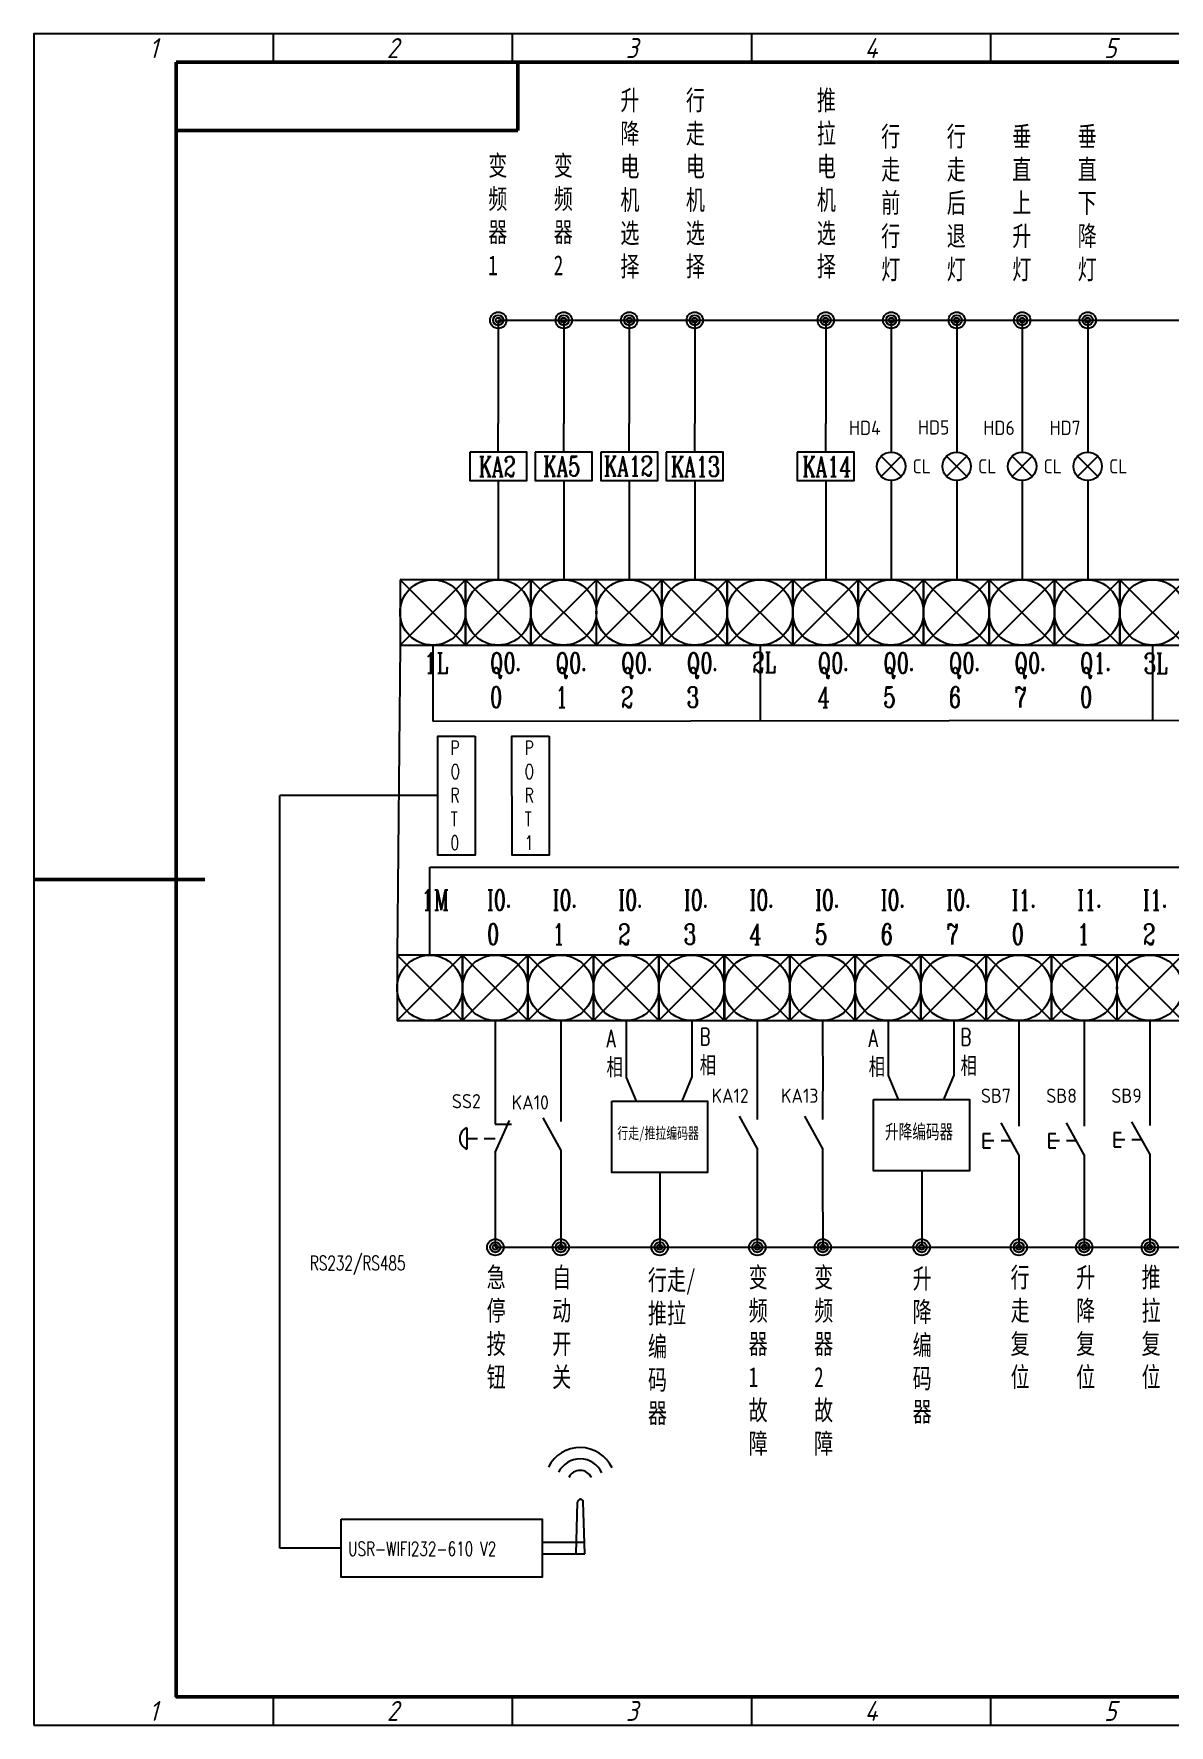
# Model space of a CAD drawing. Header units: millimetres. Extents: x -405 to 4399, y -1432 to 2273.
# Drawn here: x 517 to 716.3, y 439.5 to 736.5 of the extents above; entities that cross this region are included whole.
import ezdxf
from ezdxf.enums import TextEntityAlignment as Align

# ---------------------------------------------------------------- set-up
doc = ezdxf.new("R2010")
doc.units = ezdxf.units.MM
doc.layers.get('0').update_dxf_attribs({"lineweight": 25})
for name, color, linetype in [('MISC', 2, 'Continuous'), ('SYMS', 7, 'Continuous'), ('YEL_14_THHN', 2, 'Continuous')]:
    doc.layers.add(name, color=color, linetype=linetype)
for name, color, linetype, lineweight in [('剖面线、重合断面轮廓线、表示平面的对角线、范围线及分界线、断裂处边界线', 4, 'Continuous', 25), ('剖面线、重合断面轮廓线、表示平面的对角线、范围线及分界线、断裂处边界线 @ 1', 4, 'Continuous', 25), ('文字', 254, 'Continuous', 25), ('表格图、流程图中主要表示线', 53, 'Continuous', 50), ('辅助线、网格线、投射线', 215, 'Continuous', 25)]:
    doc.layers.add(name, color=color, linetype=linetype, lineweight=lineweight)
doc.styles.add('GBeitc-35', font='gbeitc.shx', dxfattribs={"height": 3.5, "bigfont": 'gbcbig.shx'})
doc.styles.add('WD_IEC', font='ISOCP2.shx', dxfattribs={"width": 0.9, "height": 4, "bigfont": 'gbcbig.shx'})
doc.styles.add('字母', font='complex.shx', dxfattribs={"width": 0.7})
doc.styles.add('工程字', font='', dxfattribs={"width": 0.7})
doc.styles.get('工程字').set_extended_font_data('FangSong_GB2312')

# ---------------------------------------------------------------- blocks, each defined once
blk = doc.blocks.new('A3横向')
at = {"layer": '表格图、流程图中主要表示线'}
for p, q in [((85, 280), (85, 292)), ((25, 280), (85, 280)), ((30, 148.5), (0, 148.5))]:
    blk.add_line(p, q, dxfattribs=at)
blk.add_lwpolyline([(25, 292), (415, 292), (415, 5), (25, 5)], close=True, dxfattribs=at)
at = {"layer": '辅助线、网格线、投射线'}
for p, q in [((42, 297), (42, 292)), ((84, 297), (84, 292)), ((126, 297), (126, 292)), ((168, 297), (168, 292)), ((42, 5), (42, 0)), ((84, 5), (84, 0)), ((126, 5), (126, 0)), ((168, 5), (168, 0))]:
    blk.add_line(p, q, dxfattribs=at)
blk.add_lwpolyline([(0, 0), (420, 0), (420, 297), (0, 297)], close=True, dxfattribs=at)
at = {"layer": '文字', "char_height": 3.5, "attachment_point": 5, "style": 'GBeitc-35'}
for s, insert in [('1', (21, 294.5)), ('2', (63, 294.5)), ('3', (105, 294.5)), ('4', (147, 294.5)), ('5', (189, 294.5)), ('1', (21, 2.5)), ('2', (63, 2.5)), ('3', (105, 2.5)), ('4', (147, 2.5)), ('5', (189, 2.5))]:
    blk.add_mtext_dynamic_manual_height_columns(s, width=42, gutter_width=17.5, heights=[0], dxfattribs=dict(at, insert=insert))
at = {"layer": '文字', "style": 'GBeitc-35'}
blk.add_attdef('产品图号', text='', height=3.5, rotation=180, dxfattribs=at).set_placement((55, 286), align=Align.MIDDLE_CENTER)
blk = doc.blocks.new('WDDOT')
for radius in [0.72, 0.449, 0.223]:
    blk.add_circle((0, 0), radius)
blk = doc.blocks.new('*U126')
at = {"layer": '剖面线、重合断面轮廓线、表示平面的对角线、范围线及分界线、断裂处边界线'}
for p, q in [((-5.7456, 5.7456), (5.7456, -5.7456)), ((5.7456, 5.7456), (-5.7456, -5.7456))]:
    blk.add_line(p, q, dxfattribs=at)
blk.add_lwpolyline([(-5.7456, 5.7456), (-5.7456, -5.7456), (5.7456, -5.7456), (5.7456, 5.7456)], close=True, dxfattribs=at)
blk.add_circle((0, 0), 5.7456, dxfattribs=at)
blk = doc.blocks.new('*U127')
at = {"layer": '剖面线、重合断面轮廓线、表示平面的对角线、范围线及分界线、断裂处边界线', "color": 0, "linetype": 'ByBlock', "lineweight": -2, "transparency": 16777216}
for p in [(0, 0), (11.49, 0), (22.98, 0), (34.47, 0), (45.96, 0), (57.46, 0), (68.95, 0), (80.44, 0), (91.93, 0), (103.42, 0), (114.91, 0), (126.4, 0), (137.89, 0), (149.39, 0), (160.88, 0), (172.37, 0), (183.86, 0), (195.35, 0), (206.84, 0), (218.33, 0), (229.82, 0), (241.32, 0), (252.81, 0), (264.3, 0), (275.79, 0), (287.28, 0), (298.77, 0), (310.26, 0)]:
    blk.add_blockref('*U126', p, dxfattribs=at)
blk = doc.blocks.new('*U128')
at = {"layer": '剖面线、重合断面轮廓线、表示平面的对角线、范围线及分界线、断裂处边界线'}
for p, q in [((-5.7456, 5.7456), (5.7456, -5.7456)), ((5.7456, 5.7456), (-5.7456, -5.7456))]:
    blk.add_line(p, q, dxfattribs=at)
blk.add_lwpolyline([(-5.7456, 5.7456), (-5.7456, -5.7456), (5.7456, -5.7456), (5.7456, 5.7456)], close=True, dxfattribs=at)
blk.add_circle((0, 0), 5.7456, dxfattribs=at)
blk = doc.blocks.new('*U129')
at = {"layer": '剖面线、重合断面轮廓线、表示平面的对角线、范围线及分界线、断裂处边界线', "color": 0, "linetype": 'ByBlock', "lineweight": -2, "transparency": 16777216}
for p in [(0, 0), (11.49, 0), (22.98, 0), (34.47, 0), (45.96, 0), (57.46, 0), (68.95, 0), (80.44, 0), (91.93, 0), (103.42, 0), (114.91, 0), (126.4, 0), (137.89, 0), (149.39, 0), (160.88, 0), (172.37, 0), (183.86, 0), (195.35, 0), (206.84, 0), (218.33, 0), (229.82, 0), (241.32, 0), (252.81, 0)]:
    blk.add_blockref('*U128', p, dxfattribs=at)
blk = doc.blocks.new('VPB11')
for p, q in [((0, 7.5), (0, 2.5)), ((0, -2.5), (-3.12, 3.12)), ((-6.25, 1.25), (-6.25, -1.25)), ((-6.25, 1.25), (-5, 1.25)), ((-6.25, 0), (-4.38, 0)), ((-3.12, 0), (-1.39, 0)), ((-6.25, -1.25), (-5, -1.25)), ((0, -2.5), (0, -7.5))]:
    blk.add_line(p, q)
at = {"style": 'WD_IEC'}
for tag, p in [('INST', (-8, 10.25)), ('LOC', (-8, 6.75)), ('TAG1', (-1.08, 6.28)), ('DESC1', (-8, -10.35)), ('DESC2', (-8, -13.85)), ('DESC3', (-8, -17.35))]:
    blk.add_attdef(tag, text='', height=2.5, dxfattribs=at).set_placement(p, align=Align.RIGHT)
blk.add_attdef('TERM01', text='', height=2, rotation=90, dxfattribs=at).set_placement((-1, 7.5), align=Align.RIGHT)
at = {"style": 'WD_IEC', "flags": 1}
for tag, p, height in [('X2TERM01', (0, 7.5), 0.32), ('CONTACT', (0.5, 4.5), 1), ('COMMON', (1.75, 3.25), 1), ('X1LINK', (0, 0), 0.32), ('ASSYCODE', (1, -4), 1), ('FAMILY', (1, -5.5), 1), ('X8TERM02', (0, -7.5), 0.32), ('CATDESC', (1, -7), 1)]:
    blk.add_attdef(tag, p, '', height=height, dxfattribs=at)
at = {"style": 'WD_IEC', "flags": 9}
for tag, p in [('MFG', (-8.5, -0.25)), ('CAT', (-8.5, -2.75))]:
    blk.add_attdef(tag, text='', height=1.5, dxfattribs=at).set_placement(p, align=Align.RIGHT)
at = {"style": 'WD_IEC'}
blk.add_attdef('TERM02', (-1, -7.5), '', height=2, rotation=90, dxfattribs=at)
at = {"lineweight": 15, "style": 'WD_IEC'}
blk.add_attdef('XREF', text='', height=2.5, dxfattribs=at).set_placement((-8, -6.35), align=Align.RIGHT)
blk = doc.blocks.new('VLT1C')
for p, q in [((0, 7.5), (0, 2.5)), ((-1.77, -1.77), (1.77, 1.77)), ((1.77, -1.77), (-1.77, 1.77)), ((0, -2.5), (0, -7.5))]:
    blk.add_line(p, q)
blk.add_circle((0, 0), 2.5)
at = {"style": 'WD_IEC'}
for tag, p in [('INST', (-5.5, 10.25)), ('LOC', (-5.5, 6.75)), ('TAG1', (-5.5, 3.25)), ('DESC1', (-5.5, -6.35)), ('DESC2', (-5.5, -9.85)), ('DESC3', (-5.5, -13.35))]:
    blk.add_attdef(tag, text='', height=2.5, dxfattribs=at).set_placement(p, align=Align.RIGHT)
blk.add_attdef('TERM01', text='', height=2, rotation=90, dxfattribs=at).set_placement((-1, 7.5), align=Align.RIGHT)
at = {"style": 'WD_IEC', "flags": 1}
for tag, p, height in [('X2TERM01', (0, 7.5), 0.32), ('X4LINK', (-3, 0), 0.32), ('X1LINK', (3, 0), 0.32), ('ASSYCODE', (1, -4), 1), ('FAMILY', (1, -5.5), 1), ('X8TERM02', (0, -7.5), 0.32), ('CATDESC', (1, -7), 1)]:
    blk.add_attdef(tag, p, '', height=height, dxfattribs=at)
at = {"style": 'WD_IEC', "flags": 9}
for tag, p in [('MFG', (-6, -0.25)), ('CAT', (-6, -2.75))]:
    blk.add_attdef(tag, text='', height=1.5, dxfattribs=at).set_placement(p, align=Align.RIGHT)
at = {"style": 'WD_IEC'}
blk.add_attdef('TERM02', (-1, -7.5), '', height=2, rotation=90, dxfattribs=at)
at = {"lineweight": 13, "style": 'WD_IEC'}
blk.add_attdef('COLOR', text='', height=2.5, dxfattribs=at).set_placement((3.75, 0), align=Align.MIDDLE_LEFT)
at = {"lineweight": 15, "style": 'WD_IEC'}
for tag, p in [('XREF', (-5.5, -18)), ('WDTAGALT', (-5.5, -21))]:
    blk.add_attdef(tag, text='', height=2.5, dxfattribs=at).set_placement(p, align=Align.RIGHT)
blk = doc.blocks.new('VCR1')
for p, q in [((0, 2.5), (0, 7.5)), ((0, -2.5), (0, -7.5))]:
    blk.add_line(p, q)
blk.add_lwpolyline([(-5, 2.5), (-5, -2.5), (5, -2.5), (5, 2.5)], close=True)
at = {"style": 'WD_IEC'}
for tag, p in [('INST', (-5.25, 11.5)), ('LOC', (-5.25, 8)), ('TAG1', (3.44, -1.17)), ('DESC1', (-5.25, -6.85)), ('DESC2', (-5.25, -10.35)), ('DESC3', (-5.25, -13.85))]:
    blk.add_attdef(tag, text='', height=2.5, dxfattribs=at).set_placement(p, align=Align.RIGHT)
blk.add_attdef('TERM01', text='', height=2, rotation=90, dxfattribs=at).set_placement((-1, 7.5), align=Align.RIGHT)
at = {"style": 'WD_IEC', "flags": 1}
for tag, p, height in [('X2TERM01', (0, 7.5), 0.32), ('X4LINK', (-5, 0), 0.32), ('X1LINK', (5, 0), 0.32), ('ASSYCODE', (1, -4), 1), ('FAMILY', (1, -5.5), 1), ('X8TERM02', (0, -7.5), 0.32), ('CATDESC', (1, -7), 1)]:
    blk.add_attdef(tag, p, '', height=height, dxfattribs=at)
at = {"style": 'WD_IEC', "flags": 9}
for tag, p in [('MFG', (-6, 1)), ('CAT', (-6, -1.5))]:
    blk.add_attdef(tag, text='', height=1.5, dxfattribs=at).set_placement(p, align=Align.RIGHT)
at = {"style": 'WD_IEC'}
blk.add_attdef('TERM02', (-1, -7.5), '', height=2, rotation=90, dxfattribs=at)
at = {"lineweight": 9, "style": 'WD_IEC'}
for tag, p in [('NO', (-5.5, -16.5)), ('NC', (-5.5, -20))]:
    blk.add_attdef(tag, text='', height=2.5, dxfattribs=at).set_placement(p, align=Align.TOP_RIGHT)
for tag, p in [('XREFNO', (-4, -16.5)), ('XREFNC', (-4, -20))]:
    blk.add_attdef(tag, text='', height=2.5, dxfattribs=at).set_placement(p, align=Align.TOP_LEFT)
blk = doc.blocks.new('VPB12M')
for p, q in [((0, 7.5), (0, 2.5)), ((0, -2.5), (2.5, 3.125)), ((-5, 1.875), (-5, -1.875)), ((-5, 0), (-3.125, 0)), ((-1.94444, 0), (0, 0)), ((0, 2.5), (2.8678, 2.5)), ((0, -2.5), (0, -7.5))]:
    blk.add_line(p, q)
blk.add_arc((-4.21875, 0), 2.03125, 112.6198649, 247.3801351)
at = {"style": 'WD_IEC'}
for tag, p in [('INST', (-8, 10.25)), ('LOC', (-8, 6.75)), ('TAG1', (-8, 3.25)), ('DESC1', (-8, -10.35)), ('DESC2', (-8, -13.85)), ('DESC3', (-8, -17.35))]:
    blk.add_attdef(tag, text='', height=2.5, dxfattribs=at).set_placement(p, align=Align.RIGHT)
blk.add_attdef('TERM01', text='', height=2, rotation=90, dxfattribs=at).set_placement((-1, 7.5), align=Align.RIGHT)
at = {"style": 'WD_IEC', "flags": 1}
for tag, p, height in [('X2TERM01', (0, 7.5), 0.32), ('CONTACT', (0.5, 4.5), 1), ('COMMON', (1.75, 3.25), 1), ('X1LINK', (1.5, 0), 0.32), ('ASSYCODE', (1, -4), 1), ('FAMILY', (1, -5.5), 1), ('X8TERM02', (0, -7.5), 0.32), ('CATDESC', (1, -7), 1)]:
    blk.add_attdef(tag, p, '', height=height, dxfattribs=at)
at = {"style": 'WD_IEC', "flags": 9}
for tag, p in [('MFG', (-8.5, -0.25)), ('CAT', (-8.5, -2.75))]:
    blk.add_attdef(tag, text='', height=1.5, dxfattribs=at).set_placement(p, align=Align.RIGHT)
at = {"style": 'WD_IEC'}
blk.add_attdef('TERM02', (-1, -7.5), '', height=2, rotation=90, dxfattribs=at)
at = {"lineweight": 15, "style": 'WD_IEC'}
blk.add_attdef('XREF', text='', height=2.5, dxfattribs=at).set_placement((-8, -6.35), align=Align.RIGHT)
blk = doc.blocks.new('VSW11')
for p, q in [((0, 7.5), (0, 2.5)), ((0, -2.5), (-3.125, 3.125)), ((0, -2.5), (0, -7.5))]:
    blk.add_line(p, q)
at = {"style": 'WD_IEC'}
for tag, p in [('INST', (-5.25, 7.75)), ('LOC', (-5.25, 4.25)), ('TAG1', (-5.25, 0.75)), ('DESC1', (-5.25, -12.85)), ('DESC2', (-5.25, -16.35)), ('DESC3', (-5.25, -19.85))]:
    blk.add_attdef(tag, text='', height=2.5, dxfattribs=at).set_placement(p, align=Align.RIGHT)
blk.add_attdef('TERM01', text='', height=2, rotation=90, dxfattribs=at).set_placement((-1, 7.5), align=Align.RIGHT)
at = {"style": 'WD_IEC', "flags": 1}
for tag, p, height in [('X2TERM01', (0, 7.5), 0.32), ('CONTACT', (0.5, 4.5), 1), ('COMMON', (1.75, 3.25), 1), ('X1LINK', (-0.5, 0), 0.32), ('ASSYCODE', (1, -4), 1), ('FAMILY', (1, -5.5), 1), ('X8TERM02', (0, -7.5), 0.32), ('CATDESC', (1, -7), 1)]:
    blk.add_attdef(tag, p, '', height=height, dxfattribs=at)
at = {"style": 'WD_IEC'}
blk.add_attdef('TERM02', (-1, -7.5), '', height=2, rotation=90, dxfattribs=at)
at = {"style": 'WD_IEC', "flags": 9}
for tag, p in [('MFG', (-5.75, -2.75)), ('CAT', (-5.75, -5.25))]:
    blk.add_attdef(tag, text='', height=1.5, dxfattribs=at).set_placement(p, align=Align.RIGHT)
at = {"lineweight": 15, "style": 'WD_IEC'}
for tag, p in [('XREF', (-5.25, -8.85)), ('WDTAGALT', (-5, -23.5))]:
    blk.add_attdef(tag, text='', height=2.5, dxfattribs=at).set_placement(p, align=Align.RIGHT)

msp = doc.modelspace()

# ---------------------------------------------------------------- linework, layer by layer
at = {"layer": 'YEL_14_THHN'}
for p, q in [((598.54, 686.21), (794.04, 686.21)), ((598.54, 686.21), (598.54, 668.05)), ((610.04, 686.21), (610.04, 668.05)), ((621.54, 686.21), (621.54, 668.05)), ((633.04, 686.21), (633.04, 668.05)), ((656.04, 686.21), (656.04, 684.82)), ((656.04, 686.21), (656.04, 668.05)), ((667.54, 686.21), (667.54, 668.05)), ((679.04, 686.21), (679.04, 668.05)), ((690.54, 686.21), (690.54, 668.05)), ((702.04, 686.21), (702.04, 668.05)), ((598.54, 653.05), (598.54, 640.64)), ((610.04, 653.05), (610.04, 640.64)), ((621.54, 653.05), (621.54, 640.64)), ((633.04, 653.05), (633.04, 640.64)), ((656.04, 653.05), (656.04, 640.64)), ((667.54, 653.05), (667.54, 640.64)), ((679.04, 653.05), (679.04, 640.64)), ((690.54, 653.05), (690.54, 640.64)), ((702.04, 653.05), (702.04, 640.64)), ((587.04, 629.15), (587.04, 615.8)), ((644.58, 615.87), (644.58, 629.15)), ((713.45, 615.95), (713.45, 629.15)), ((587.04, 615.8), (839.85, 616.1)), ((586.53, 574.72), (586.53, 590.18)), ((586.53, 590.18), (885.53, 590.18)), ((598.03, 563.23), (598.03, 550.04)), ((609.53, 563.23), (609.53, 550.52)), ((621.03, 563.23), (621.03, 553.26)), ((632.53, 563.23), (632.53, 553.33)), ((643.99, 563.23), (644.03, 550.83)), ((655.48, 563.23), (655.53, 550.83)), ((667.03, 563.23), (667.03, 553.56)), ((678.53, 563.23), (678.53, 553.63)), ((689.95, 563.23), (689.95, 549.66)), ((701.44, 563.23), (701.44, 549.66)), ((712.93, 563.23), (712.93, 549.83)), ((621.03, 553.26), (622.77, 549.05)), ((632.53, 553.33), (630.75, 549.05)), ((667.03, 553.56), (668.77, 549.35)), ((678.53, 553.63), (676.75, 549.35)), ((598.03, 535.04), (598.03, 523.42)), ((609.53, 535.52), (609.53, 523.42)), ((626.89, 536.56), (626.89, 523.42)), ((643.99, 535.83), (644.03, 523.42)), ((655.48, 535.83), (655.53, 523.42)), ((672.89, 536.86), (672.89, 523.72)), ((689.95, 534.66), (689.95, 523.42)), ((701.44, 534.66), (701.44, 523.42)), ((712.93, 534.83), (712.93, 523.42)), ((598.03, 523.42), (904.2, 523.42))]:
    msp.add_line(p, q, dxfattribs=at)
at = {"layer": '剖面线、重合断面轮廓线、表示平面的对角线、范围线及分界线、断裂处边界线'}
for p, q in [((581.3, 629.15), (580.78, 574.72)), ((560.2, 470.61), (560.2, 602.74)), ((587.95, 602.74), (560.2, 602.74)), ((612.22, 469.61), (612.48, 478.69)), ((613.75, 469.61), (613.48, 478.69)), ((570.97, 470.61), (560.2, 470.61)), ((606.27, 471.61), (613.75, 471.61)), ((606.27, 469.61), (613.75, 469.61))]:
    msp.add_line(p, q, dxfattribs=at)
for points in [[(594.49, 613.18), (594.5, 592.3), (587.96, 592.3), (587.94, 613.18)], [(607.49, 613.18), (607.51, 592.3), (600.96, 592.3), (600.94, 613.18)], [(618.46, 549.05), (635.31, 549.05), (635.31, 536.56), (618.46, 536.56)], [(664.46, 549.35), (681.31, 549.35), (681.31, 536.86), (664.46, 536.86)], [(570.97, 475.7), (606.27, 475.7), (606.27, 465.52), (570.97, 465.52)]]:
    msp.add_lwpolyline(points, close=True, dxfattribs=at)
for centre, radius, start, end in [((612.91, 482.03), 6.22, 25.2534, 153.4736), ((612.91, 482.03), 4.22, 25.2534, 153.4736), ((612.91, 482.03), 2.22, 25.2534, 153.4736), ((612.98, 478.67), 0.5, 1.7506, 178.3676)]:
    msp.add_arc(centre, radius, start, end, dxfattribs=at)

# ---------------------------------------------------------------- block references
at = {"layer": 'SYMS', "xscale": 2, "yscale": 2, "zscale": 2}
for p in [(598.54, 686.21), (610.04, 686.21), (621.54, 686.21), (633.04, 686.21), (656.04, 686.21), (667.54, 686.21), (679.04, 686.21), (690.54, 686.21), (702.04, 686.21), (598.03, 523.42), (609.53, 523.42), (626.89, 523.42), (644.03, 523.42), (655.53, 523.42), (672.89, 523.42), (689.95, 523.42), (701.44, 523.42), (712.93, 523.42)]:
    msp.add_blockref('WDDOT', p, dxfattribs=at)
at = {"layer": 'SYMS'}
for name, p in [('VCR1', (598.54, 660.55)), ('VCR1', (610.04, 660.55)), ('VCR1', (621.54, 660.55)), ('VCR1', (633.04, 660.55)), ('VCR1', (656.04, 660.55)), ('VPB12M', (598.03, 542.54)), ('VSW11', (609.53, 543.02)), ('VSW11', (644.01, 543.33)), ('VSW11', (655.5, 543.33)), ('VPB11', (689.95, 542.16)), ('VPB11', (701.44, 542.16)), ('VPB11', (712.93, 542.33))]:
    msp.add_blockref(name, p, dxfattribs=at)
ref = msp.add_blockref('VLT1C', (667.54, 660.55), dxfattribs=at)
ref.add_attrib('COLOR', 'CL', dxfattribs={"layer": 'MISC', "lineweight": 13, "height": 2.5, "style": 'WD_IEC'}).set_placement((671.29, 660.55), align=Align.MIDDLE_LEFT)
ref = msp.add_blockref('VLT1C', (679.04, 660.55), dxfattribs=at)
ref.add_attrib('COLOR', 'CL', dxfattribs={"layer": 'MISC', "lineweight": 13, "height": 2.5, "style": 'WD_IEC'}).set_placement((682.79, 660.55), align=Align.MIDDLE_LEFT)
ref = msp.add_blockref('VLT1C', (690.54, 660.55), dxfattribs=at)
ref.add_attrib('COLOR', 'CL', dxfattribs={"layer": 'MISC', "lineweight": 13, "height": 2.5, "style": 'WD_IEC'}).set_placement((694.29, 660.55), align=Align.MIDDLE_LEFT)
ref = msp.add_blockref('VLT1C', (702.04, 660.55), dxfattribs=at)
ref.add_attrib('COLOR', 'CL', dxfattribs={"layer": 'MISC', "lineweight": 13, "height": 2.5, "style": 'WD_IEC'}).set_placement((705.79, 660.55), align=Align.MIDDLE_LEFT)
at = {"layer": '剖面线、重合断面轮廓线、表示平面的对角线、范围线及分界线、断裂处边界线'}
for name, p in [('A3横向', (517, 439.5)), ('*U129', (587.04, 634.9)), ('*U127', (586.53, 568.98))]:
    msp.add_blockref(name, p, dxfattribs=at)

# ---------------------------------------------------------------- texts
at = {"color": 61, "true_color": 0xdbf566, "style": 'WD_IEC'}
for tag, p in [('HD4', (665.69, 666.06)), ('HD5', (677.75, 666.14)), ('HD6', (689.23, 666.06)), ('HD7', (700.79, 666.06)), ('SS2', (595.48, 547.82)), ('KA10', (607.43, 547.6)), ('KA12', (642.52, 548.78)), ('KA13', (654.76, 548.78)), ('SB7', (688.55, 548.78)), ('SB8', (700.15, 548.78)), ('SB9', (711.53, 548.78))]:
    msp.add_attdef(tag, text='F', height=2.5, dxfattribs=at).set_placement(p, align=Align.RIGHT)
at = {"layer": '剖面线、重合断面轮廓线、表示平面的对角线、范围线及分界线、断裂处边界线', "attachment_point": 1, "style": '字母'}
for s, width, gutter_width, heights, insert, char_height in [('KA12', 9.1446, 17.5, [0], (617.07, 662.36), 3.5), ('KA2', 9.1446, 17.5, [0], (595.08, 662.28), 3.5), ('KA5', 9.1446, 17.5, [0], (606.42, 662.31), 3.5), ('KA13', 9.1446, 17.5, [0], (628.84, 662.27), 3.5), ('KA14', 9.1446, 17.5, [0], (651.91, 662.27), 3.5), ('P\\PO\\PR\\PT\\P0', 2.3605, 0.05, [0], (590.18, 612.37), 2.5), ('P\\PO\\PR\\PT\\P1', 2.3605, 0.05, [0], (603.18, 612.37), 2.5), ('A{\\fSimSun|b0|i0|c134|p2;相}', 1.6774, 17.5, [0], (617.56, 561.58), 3), ('B{\\fSimSun|b0|i0|c134|p2;相}', 1.6774, 17.5, [0], (633.92, 561.91), 3), ('A{\\fSimSun|b0|i0|c134|p2;相}', 1.6774, 17.5, [0], (663.58, 561.64), 3), ('B{\\fSimSun|b0|i0|c134|p2;相}', 1.6774, 17.5, [0], (679.71, 561.83), 3), ('{\\fSimSun|b0|i0|c134|p2;行走/推拉编码器}', 22.6843, 17.5, [5.22], (619.46, 544.46), 2), ('{\\fSimSun|b0|i0|c134|p2;升降编码器}', 22.6843, 17.5, [5.22], (666.47, 544.97), 2.5), ('RS232/RS485', 34.2106, 0.05, [0], (565.45, 521.89), 2.5), (' USR-WIFI232-610 V2', 34.2106, 0.05, [0], (570.97, 471.71), 2.5)]:
    msp.add_mtext_dynamic_manual_height_columns(s, width=width, gutter_width=gutter_width, heights=heights, dxfattribs=dict(at, insert=insert, char_height=char_height))
at = {"layer": '剖面线、重合断面轮廓线、表示平面的对角线、范围线及分界线、断裂处边界线 @ 1', "attachment_point": 1}
for s, width, insert, char_height, style in [('{\\fSimSun|b0|i0|c134|p2;升降电机选择}', 3.5, (619.99, 726.6), 3.5, '工程字'), ('{\\fSimSun|b0|i0|c134|p2;行走电机选择}', 3.5, (631.49, 726.6), 3.5, '工程字'), ('{\\fSimSun|b0|i0|c134|p2;推拉电机选择}', 3.5, (654.49, 726.6), 3.5, '工程字'), ('{\\fSimSun|b0|i0|c134|p2;行走\\P前行灯}', 4.5131, (665.79, 720.25), 3.5, '工程字'), ('{\\fSimSun|b0|i0|c134|p2;行走后退灯}', 4.5131, (677.29, 720.25), 3.5, '工程字'), ('{\\fSimSun|b0|i0|c134|p2;垂直上升灯}', 4.5131, (688.79, 720.25), 3.5, '工程字'), ('{\\fSimSun|b0|i0|c134|p2;垂直下降灯}', 4.5131, (700.29, 720.25), 3.5, '工程字'), ('{\\fSimSun|b0|i0|c134|p2;变频器\\P1}', 4.5131, (596.79, 715.12), 3.5, '工程字'), ('{\\fSimSun|b0|i0|c134|p2;变频器\\P2}', 4.5131, (608.29, 715.12), 3.5, '工程字'), ('1L', 2.5, (585.56, 627.81), 3.6, '字母'), ('Q0. 0', 2.5, (597.08, 627.81), 3.6, '字母'), ('Q0. 1', 2.5, (608.6, 627.81), 3.6, '字母'), ('Q0. 2', 2.5, (620.12, 627.81), 3.6, '字母'), ('Q0. 3', 2.5, (631.64, 627.81), 3.6, '字母'), ('2L', 2.5, (643.13, 627.95), 3.6, '字母'), ('Q0. 4', 2.5, (654.62, 627.81), 3.6, '字母'), ('Q0. 5', 2.5, (666.14, 627.81), 3.6, '字母'), ('Q0. 6', 2.5, (677.66, 627.81), 3.6, '字母'), ('Q0. 7', 2.5, (689.18, 627.81), 3.6, '字母'), ('Q1.  0', 2.5, (700.67, 627.81), 3.6, '字母'), ('3L', 2.5, (711.87, 627.76), 3.6, '字母'), ('1M', 2.5, (585.04, 586.21), 3.6, '字母'), ('I0. 0', 2.5, (596.56, 586.21), 3.6, '字母'), ('I0. 1', 2.5, (608.08, 586.21), 3.6, '字母'), ('I0. 2', 2.5, (619.6, 586.21), 3.6, '字母'), ('I0. 3', 2.5, (631.12, 586.21), 3.6, '字母'), ('I0. 4', 2.5, (642.64, 586.21), 3.6, '字母'), ('I0. 5', 2.5, (654.16, 586.21), 3.6, '字母'), ('I0. 6', 2.5, (665.68, 586.21), 3.6, '字母'), ('I0. 7', 2.5, (677.2, 586.21), 3.6, '字母'), ('I1.  0', 2.5, (688.69, 586.21), 3.6, '字母'), ('I1.  1', 2.5, (700.21, 586.21), 3.6, '字母'), ('I1.  2', 2.5, (711.73, 586.21), 3.6, '字母'), ('{\\fSimSun|b0|i0|c134|p2;急停按钮}', 4.5131, (596.51, 519.89), 3.5, '工程字'), ('{\\fSimSun|b0|i0|c134|p2;自动开关}', 4.5131, (608.01, 519.89), 3.5, '工程字'), ('{\\fSimSun|b0|i0|c134|p2;行走/\\P推拉\\P编\\P码\\P器}', 11.0341, (624.83, 519.43), 3.5, '工程字'), ('{\\fSimSun|b0|i0|c134|p2;变频器\\P1故障}', 4.5131, (642.51, 519.89), 3.5, '工程字'), ('{\\fSimSun|b0|i0|c134|p2;变频器\\P2故障}', 4.5131, (654.01, 519.89), 3.5, '工程字'), ('{\\fSimSun|b0|i0|c134|p2;升降编\\P码\\P器}', 4.0081, (671.31, 519.67), 3.5, '工程字'), ('{\\fSimSun|b0|i0|c134|p2;行走复位}', 4.5131, (688.51, 519.89), 3.5, '工程字'), ('{\\fSimSun|b0|i0|c134|p2;升降复位}', 4.5131, (700.01, 519.89), 3.5, '工程字'), ('{\\fSimSun|b0|i0|c134|p2;推拉复位}', 4.5131, (711.51, 519.89), 3.5, '工程字')]:
    msp.add_mtext_dynamic_manual_height_columns(s, width=width, gutter_width=17.5, heights=[0], dxfattribs=dict(at, insert=insert, char_height=char_height, style=style))

doc.saveas('drawing.dxf')
